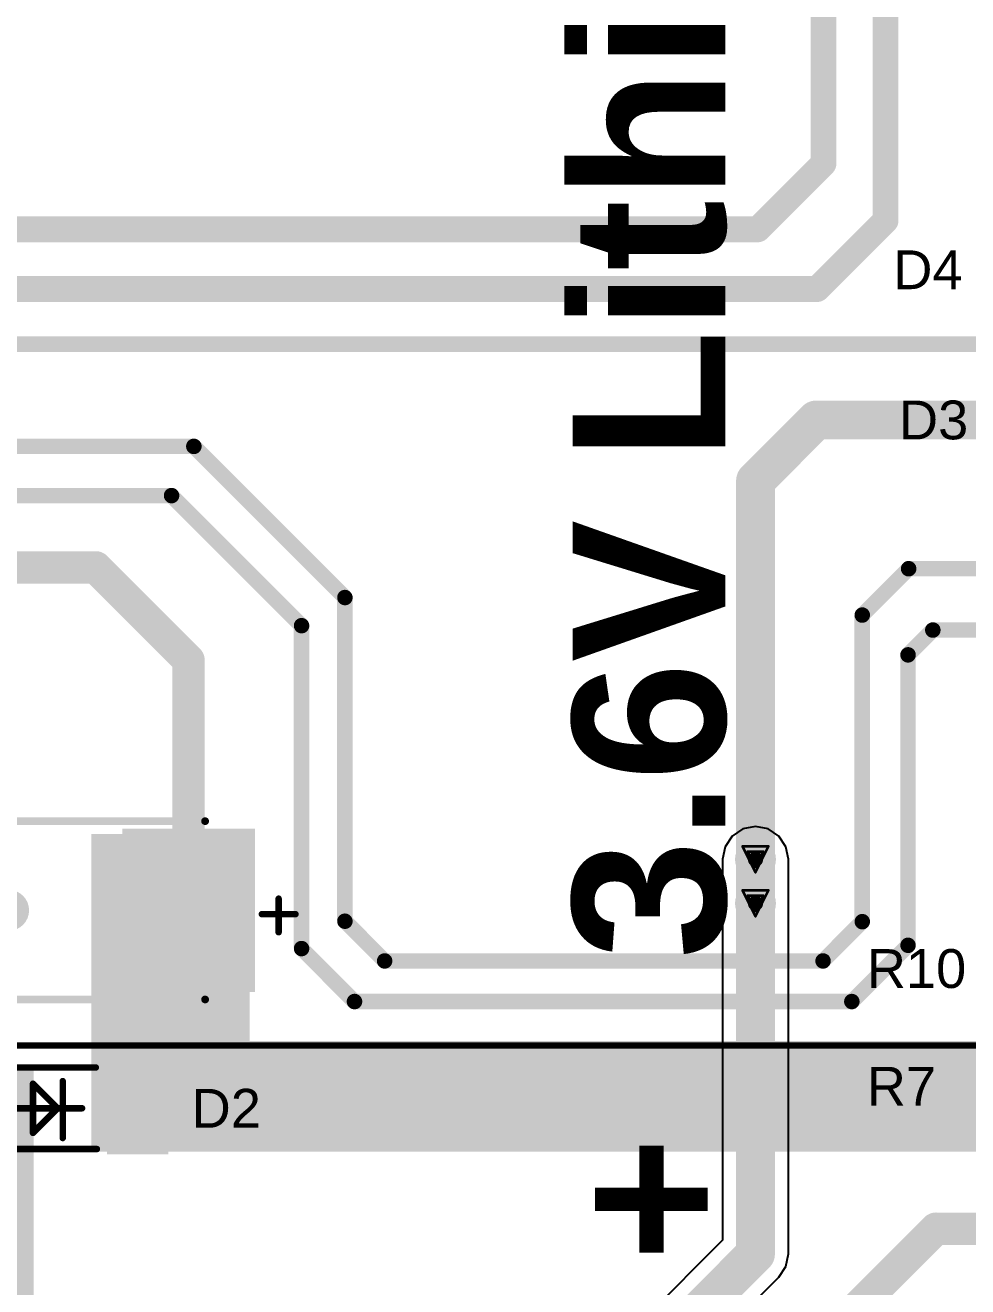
# Model space of a CAD drawing. Header units: inches. Extents: x 29 to 267, y 155 to 337.
# Drawn here: x 103.32 to 121.83, y 222.53 to 247.29 of the extents above; entities that cross this region are included whole.
import ezdxf

# ---------------------------------------------------------------- set-up
doc = ezdxf.new("R2010")
doc.units = ezdxf.units.IN
for name, color, linetype in [('Board Outline', 216, 'Continuous'), ('Bottom Layer', 5, 'Continuous'), ('Bottom Solder', 6, 'Continuous'), ('Dimension', 6, 'Continuous'), ('Drill Drawing', 1, 'Continuous'), ('Top Layer', 1, 'Continuous'), ('Top Overlay', 2, 'Continuous'), ('Top Paste', 8, 'Continuous'), ('Top Solder', 216, 'Continuous'), ('Via Holes', 16, 'Continuous')]:
    doc.layers.add(name, color=color, linetype=linetype)
doc.styles.add('Arial', font='', dxfattribs={"height": 0.2})
doc.styles.add('Arial_Bold', font='', dxfattribs={"height": 0.2})
doc.styles.get('Arial').set_extended_font_data('Arial')
doc.styles.get('Arial_Bold').set_extended_font_data('Arial', bold=True)

# ---------------------------------------------------------------- blocks, each defined once
blk = doc.blocks.new('LL_34_89')
at = {"layer": 'Top Layer'}
for points in [[(-1.15, -0.85), (-2.25, -0.85), (-2.25, 0.85), (-1.15, 0.85)], [(2.25, -0.85), (1.15, -0.85), (1.15, 0.85), (2.25, 0.85)]]:
    blk.add_hatch(color=1, dxfattribs=at).paths.add_polyline_path(points)
at = {"layer": 'Top Paste'}
for points in [[(-1.15, -0.85), (-2.25, -0.85), (-2.25, 0.85), (-1.15, 0.85)], [(2.25, -0.85), (1.15, -0.85), (1.15, 0.85), (2.25, 0.85)]]:
    blk.add_hatch(color=8, dxfattribs=at).paths.add_polyline_path(points)
at = {"layer": 'Top Solder'}
for points in [[(-1.099, -0.901), (-2.301, -0.901), (-2.301, 0.901), (-1.099, 0.901)], [(2.301, -0.901), (1.099, -0.901), (1.099, 0.901), (2.301, 0.901)]]:
    blk.add_hatch(color=216, dxfattribs=at).paths.add_polyline_path(points)
at = {"layer": 'Top Overlay'}
for points in [[(0.9, 0.8, 0.127, 0.127, 0), (-0.9, 0.8, 0.127, 0.127, 0)], [(-0.229, 0.584, 0.127, 0.127, 0), (-0.229, -0.533, 0.127, 0.127, 0)], [(0.356, 0.483, 0.127, 0.127, 0), (-0.127, 0, 0.127, 0.127, 0)], [(0.356, 0.483, 0.127, 0.127, 0), (0.356, -0.483, 0.127, 0.127, 0)], [(0.686, 0, 0.127, 0.127, 0), (-0.61, 0, 0.127, 0.127, 0)], [(0.356, -0.483, 0.127, 0.127, 0), (-0.102, -0.025, 0.127, 0.127, 0)], [(0.878, -0.8, 0.127, 0.127, 0), (-0.878, -0.8, 0.127, 0.127, 0)]]:
    blk.add_lwpolyline(points, format="xyseb", dxfattribs=at)
for points in [[(-0.932, 0.8, 0.0635, 0.0635, 1), (-0.868, 0.8, 0.0635, 0.0635, 1)], [(0.868, 0.8, 0.0635, 0.0635, 1), (0.932, 0.8, 0.0635, 0.0635, 1)], [(-0.26, 0.584, 0.0635, 0.0635, 1), (-0.197, 0.584, 0.0635, 0.0635, 1)], [(0.324, 0.483, 0.0635, 0.0635, 1), (0.387, 0.483, 0.0635, 0.0635, 1)], [(0.324, 0.483, 0.0635, 0.0635, 1), (0.387, 0.483, 0.0635, 0.0635, 1)], [(-0.641, 0, 0.0635, 0.0635, 1), (-0.578, 0, 0.0635, 0.0635, 1)], [(-0.159, 0, 0.0635, 0.0635, 1), (-0.095, 0, 0.0635, 0.0635, 1)], [(-0.133, -0.025, 0.0635, 0.0635, 1), (-0.07, -0.025, 0.0635, 0.0635, 1)], [(0.654, 0, 0.0635, 0.0635, 1), (0.718, 0, 0.0635, 0.0635, 1)], [(-0.26, -0.533, 0.0635, 0.0635, 1), (-0.197, -0.533, 0.0635, 0.0635, 1)], [(0.324, -0.483, 0.0635, 0.0635, 1), (0.387, -0.483, 0.0635, 0.0635, 1)], [(0.324, -0.483, 0.0635, 0.0635, 1), (0.387, -0.483, 0.0635, 0.0635, 1)], [(-0.91, -0.8, 0.0635, 0.0635, 1), (-0.846, -0.8, 0.0635, 0.0635, 1)], [(0.846, -0.8, 0.0635, 0.0635, 1), (0.91, -0.8, 0.0635, 0.0635, 1)]]:
    blk.add_lwpolyline(points, format="xyseb", close=True, dxfattribs=at)
blk = doc.blocks.new('C____C_101')
at = {"layer": 'Top Layer'}
for points in [[(-3.9, 1.5), (-1.5, 1.5), (-1.5, -1.5), (-3.9, -1.5)], [(1.5, 1.5), (3.9, 1.5), (3.9, -1.5), (1.5, -1.5)]]:
    blk.add_hatch(color=1, dxfattribs=at).paths.add_polyline_path(points)
at = {"layer": 'Top Paste'}
for points in [[(-3.9, 1.5), (-1.5, 1.5), (-1.5, -1.5), (-3.9, -1.5)], [(1.5, 1.5), (3.9, 1.5), (3.9, -1.5), (1.5, -1.5)]]:
    blk.add_hatch(color=8, dxfattribs=at).paths.add_polyline_path(points)
at = {"layer": 'Top Solder'}
for points in [[(-4.002, 1.602), (-1.398, 1.602), (-1.398, -1.602), (-4.002, -1.602)], [(1.398, 1.602), (4.002, 1.602), (4.002, -1.602), (1.398, -1.602)]]:
    blk.add_hatch(color=216, dxfattribs=at).paths.add_polyline_path(points)
at = {"layer": 'Top Overlay'}
for points in [[(3.05, 1.75, 0.152, 0.152, 0), (-3.025, 1.75, 0.152, 0.152, 0)], [(-4.469, 0.431, 0.127, 0.127, 0), (-4.469, -0.229, 0.127, 0.127, 0)], [(-4.138, 0.076, 0.127, 0.127, 0), (-4.799, 0.076, 0.127, 0.127, 0)], [(3.05, -1.75, 0.152, 0.152, 0), (-3.025, -1.75, 0.152, 0.152, 0)]]:
    blk.add_lwpolyline(points, format="xyseb", dxfattribs=at)
for points in [[(-3.063, 1.75, 0.0762, 0.0762, 1), (-2.987, 1.75, 0.0762, 0.0762, 1)], [(3.012, 1.75, 0.0762, 0.0762, 1), (3.088, 1.75, 0.0762, 0.0762, 1)], [(-4.5, 0.431, 0.0635, 0.0635, 1), (-4.437, 0.431, 0.0635, 0.0635, 1)], [(-4.831, 0.076, 0.0635, 0.0635, 1), (-4.767, 0.076, 0.0635, 0.0635, 1)], [(-4.17, 0.076, 0.0635, 0.0635, 1), (-4.107, 0.076, 0.0635, 0.0635, 1)], [(-4.5, -0.229, 0.0635, 0.0635, 1), (-4.437, -0.229, 0.0635, 0.0635, 1)], [(-3.063, -1.75, 0.0762, 0.0762, 1), (-2.987, -1.75, 0.0762, 0.0762, 1)], [(3.012, -1.75, 0.0762, 0.0762, 1), (3.088, -1.75, 0.0762, 0.0762, 1)]]:
    blk.add_lwpolyline(points, format="xyseb", close=True, dxfattribs=at)

msp = doc.modelspace()

# ---------------------------------------------------------------- hatches: boundary and pattern name
at = {"layer": 'Bottom Layer'}
h = msp.add_hatch(color=5, dxfattribs=at)
edge = h.paths.add_edge_path()
edge.add_arc((117.664, 230.922), 0.3, 0, 360)
h = msp.add_hatch(color=5, dxfattribs=at)
edge = h.paths.add_edge_path()
edge.add_arc((117.664, 230.058), 0.3, 0, 360)
at = {"layer": 'Bottom Solder'}
h = msp.add_hatch(color=6, dxfattribs=at)
edge = h.paths.add_edge_path()
edge.add_arc((117.664, 230.922), 0.402, 0, 360)
h = msp.add_hatch(color=6, dxfattribs=at)
edge = h.paths.add_edge_path()
edge.add_arc((102.997, 229.921), 0.402, 0, 360)
h = msp.add_hatch(color=6, dxfattribs=at)
edge = h.paths.add_edge_path()
edge.add_arc((117.664, 230.058), 0.402, 0, 360)
at = {"layer": 'Top Layer'}
for points in [[(104.623, 225.185), (107.731, 225.185), (107.731, 231.421), (104.623, 231.421)], [(104.623, 225.185), (123.784, 225.185), (123.784, 227.355), (104.623, 227.355)], [(101.581, 219.38), (103.492, 219.38), (103.492, 226.885), (101.581, 226.885)]]:
    msp.add_hatch(color=1, dxfattribs=at).paths.add_polyline_path(points)
h = msp.add_hatch(color=1, dxfattribs=at)
edge = h.paths.add_edge_path()
edge.add_arc((117.664, 230.922), 0.3, 0, 360)
h = msp.add_hatch(color=1, dxfattribs=at)
edge = h.paths.add_edge_path()
edge.add_arc((117.664, 230.058), 0.3, 0, 360)
at = {"layer": 'Top Solder'}
h = msp.add_hatch(color=216, dxfattribs=at)
edge = h.paths.add_edge_path()
edge.add_arc((117.664, 230.922), 0.402, 0, 360)
h = msp.add_hatch(color=216, dxfattribs=at)
edge = h.paths.add_edge_path()
edge.add_arc((102.997, 229.921), 0.402, 0, 360)
h = msp.add_hatch(color=216, dxfattribs=at)
edge = h.paths.add_edge_path()
edge.add_arc((117.664, 230.058), 0.402, 0, 360)
at = {"layer": 'Via Holes'}
h = msp.add_hatch(color=7, dxfattribs=at)
edge = h.paths.add_edge_path()
edge.add_arc((117.664, 230.922), 0.15, 0, 360)
h = msp.add_hatch(color=7, dxfattribs=at)
edge = h.paths.add_edge_path()
edge.add_arc((117.664, 230.058), 0.15, 0, 360)

# ---------------------------------------------------------------- linework, layer by layer
at = {"layer": 'Board Outline'}
msp.add_lwpolyline([(55.145, 191.491, 0.254, 0.254, -2.452185), (125.145, 191.491, 0.254, 0.254, 0)], format="xyseb", dxfattribs=at)
at = {"layer": 'Bottom Layer'}
for p, q in [((117.664, 231.569), (117.416, 231.52)), ((117.912, 231.52), (117.664, 231.569)), ((117.206, 231.379), (117.066, 231.169)), ((117.416, 231.52), (117.206, 231.379)), ((118.122, 231.379), (117.912, 231.52)), ((118.262, 231.169), (118.122, 231.379)), ((117.066, 231.169), (117.017, 230.922)), ((118.311, 230.922), (118.262, 231.169)), ((117.017, 230.922), (117.017, 230.058)), ((118.311, 230.058), (118.311, 230.922)), ((117.017, 230.058), (117.017, 223.444)), ((118.311, 223.176), (118.311, 230.058)), ((117.017, 223.444), (115.483, 221.91)), ((118.262, 222.928), (118.311, 223.176)), ((118.122, 222.718), (118.262, 222.928)), ((116.399, 220.995), (118.122, 222.718))]:
    msp.add_line(p, q, dxfattribs=at)
for points in [[(117.664, 230.058, 0.762, 0.762, 0), (117.664, 230.922, 0.762, 0.762, 0)], [(117.664, 223.176, 0.762, 0.762, 0), (117.664, 230.058, 0.762, 0.762, 0)], [(114.96, 220.472, 0.762, 0.762, 0), (117.664, 223.176, 0.762, 0.762, 0)]]:
    msp.add_lwpolyline(points, format="xyseb", dxfattribs=at)
for points in [[(117.474, 230.922, 0.381, 0.381, 1), (117.855, 230.922, 0.381, 0.381, 1)], [(117.474, 230.058, 0.381, 0.381, 1), (117.855, 230.058, 0.381, 0.381, 1)], [(117.474, 230.058, 0.381, 0.381, 1), (117.855, 230.058, 0.381, 0.381, 1)], [(117.474, 223.176, 0.381, 0.381, 1), (117.855, 223.176, 0.381, 0.381, 1)], [(117.474, 223.176, 0.381, 0.381, 1), (117.855, 223.176, 0.381, 0.381, 1)]]:
    msp.add_lwpolyline(points, format="xyseb", close=True, dxfattribs=at)
at = {"layer": 'Dimension'}
msp.add_lwpolyline([(90.145, 227.267, 0.127, 0.127, 0), (140.193, 227.267, 0.127, 0.127, 0)], format="xyseb", dxfattribs=at)
at = {"layer": 'Drill Drawing'}
for points in [[(117.41, 231.176, 0.0508, 0.0508, 0), (117.918, 231.176, 0.0508, 0.0508, 0)], [(117.41, 231.176, 0.0508, 0.0508, 0), (117.664, 230.668, 0.0508, 0.0508, 0)], [(117.512, 231.074, 0.0508, 0.0508, 0), (117.816, 231.074, 0.0508, 0.0508, 0)], [(117.512, 231.074, 0.0508, 0.0508, 0), (117.664, 230.769, 0.0508, 0.0508, 0)], [(117.664, 230.668, 0.0508, 0.0508, 0), (117.918, 231.176, 0.0508, 0.0508, 0)], [(117.664, 230.769, 0.0508, 0.0508, 0), (117.816, 231.074, 0.0508, 0.0508, 0)], [(117.41, 230.312, 0.0508, 0.0508, 0), (117.918, 230.312, 0.0508, 0.0508, 0)], [(117.41, 230.312, 0.0508, 0.0508, 0), (117.664, 229.804, 0.0508, 0.0508, 0)], [(117.664, 229.804, 0.0508, 0.0508, 0), (117.918, 230.312, 0.0508, 0.0508, 0)], [(117.512, 230.21, 0.0508, 0.0508, 0), (117.816, 230.21, 0.0508, 0.0508, 0)], [(117.512, 230.21, 0.0508, 0.0508, 0), (117.664, 229.905, 0.0508, 0.0508, 0)], [(117.664, 229.905, 0.0508, 0.0508, 0), (117.816, 230.21, 0.0508, 0.0508, 0)]]:
    msp.add_lwpolyline(points, format="xyseb", dxfattribs=at)
for points in [[(117.397, 231.176, 0.0254, 0.0254, 1), (117.423, 231.176, 0.0254, 0.0254, 1)], [(117.397, 231.176, 0.0254, 0.0254, 1), (117.423, 231.176, 0.0254, 0.0254, 1)], [(117.499, 231.074, 0.0254, 0.0254, 1), (117.524, 231.074, 0.0254, 0.0254, 1)], [(117.499, 231.074, 0.0254, 0.0254, 1), (117.524, 231.074, 0.0254, 0.0254, 1)], [(117.804, 231.074, 0.0254, 0.0254, 1), (117.829, 231.074, 0.0254, 0.0254, 1)], [(117.804, 231.074, 0.0254, 0.0254, 1), (117.829, 231.074, 0.0254, 0.0254, 1)], [(117.905, 231.176, 0.0254, 0.0254, 1), (117.931, 231.176, 0.0254, 0.0254, 1)], [(117.905, 231.176, 0.0254, 0.0254, 1), (117.931, 231.176, 0.0254, 0.0254, 1)], [(117.651, 230.769, 0.0254, 0.0254, 1), (117.677, 230.769, 0.0254, 0.0254, 1)], [(117.651, 230.769, 0.0254, 0.0254, 1), (117.677, 230.769, 0.0254, 0.0254, 1)], [(117.651, 230.668, 0.0254, 0.0254, 1), (117.677, 230.668, 0.0254, 0.0254, 1)], [(117.651, 230.668, 0.0254, 0.0254, 1), (117.677, 230.668, 0.0254, 0.0254, 1)], [(117.397, 230.312, 0.0254, 0.0254, 1), (117.423, 230.312, 0.0254, 0.0254, 1)], [(117.397, 230.312, 0.0254, 0.0254, 1), (117.423, 230.312, 0.0254, 0.0254, 1)], [(117.905, 230.312, 0.0254, 0.0254, 1), (117.931, 230.312, 0.0254, 0.0254, 1)], [(117.905, 230.312, 0.0254, 0.0254, 1), (117.931, 230.312, 0.0254, 0.0254, 1)], [(117.499, 230.21, 0.0254, 0.0254, 1), (117.524, 230.21, 0.0254, 0.0254, 1)], [(117.499, 230.21, 0.0254, 0.0254, 1), (117.524, 230.21, 0.0254, 0.0254, 1)], [(117.804, 230.21, 0.0254, 0.0254, 1), (117.829, 230.21, 0.0254, 0.0254, 1)], [(117.804, 230.21, 0.0254, 0.0254, 1), (117.829, 230.21, 0.0254, 0.0254, 1)], [(117.651, 229.905, 0.0254, 0.0254, 1), (117.677, 229.905, 0.0254, 0.0254, 1)], [(117.651, 229.905, 0.0254, 0.0254, 1), (117.677, 229.905, 0.0254, 0.0254, 1)], [(117.651, 229.804, 0.0254, 0.0254, 1), (117.677, 229.804, 0.0254, 0.0254, 1)], [(117.651, 229.804, 0.0254, 0.0254, 1), (117.677, 229.804, 0.0254, 0.0254, 1)]]:
    msp.add_lwpolyline(points, format="xyseb", close=True, dxfattribs=at)
at = {"layer": 'Top Layer'}
for points in [[(118.999, 244.577, 0.508, 0.508, 0), (118.999, 259.424, 0.508, 0.508, 0)], [(120.218, 243.459, 0.508, 0.508, 0), (120.218, 255.511, 0.508, 0.508, 0)], [(117.71, 243.288, 0.508, 0.508, 0), (118.999, 244.577, 0.508, 0.508, 0)], [(118.875, 242.116, 0.508, 0.508, 0), (120.218, 243.459, 0.508, 0.508, 0)], [(84.242, 243.288, 0.508, 0.508, 0), (117.71, 243.288, 0.508, 0.508, 0)], [(83.736, 242.116, 0.508, 0.508, 0), (118.875, 242.116, 0.508, 0.508, 0)], [(82.98, 241.033, 0.305, 0.305, 0), (124.04, 241.033, 0.305, 0.305, 0)], [(117.664, 238.352, 0.762, 0.762, 0), (118.857, 239.546, 0.762, 0.762, 0)], [(118.857, 239.546, 0.762, 0.762, 0), (122.696, 239.546, 0.762, 0.762, 0)], [(81.664, 239.027, 0.305, 0.305, 0), (106.635, 239.027, 0.305, 0.305, 0)], [(106.635, 239.027, 0.305, 0.305, 0), (109.601, 236.06, 0.305, 0.305, 0)], [(117.664, 230.922, 0.762, 0.762, 0), (117.664, 238.352, 0.762, 0.762, 0)], [(80.993, 238.061, 0.305, 0.305, 0), (106.197, 238.061, 0.305, 0.305, 0)], [(106.197, 238.061, 0.305, 0.305, 0), (108.75, 235.508, 0.305, 0.305, 0)], [(79.918, 236.652, 0.635, 0.635, 0), (104.708, 236.652, 0.635, 0.635, 0)], [(104.708, 236.652, 0.635, 0.635, 0), (106.531, 234.829, 0.635, 0.635, 0)], [(119.761, 235.716, 0.305, 0.305, 0), (120.671, 236.626, 0.305, 0.305, 0)], [(120.671, 236.626, 0.305, 0.305, 0), (126.82, 236.626, 0.305, 0.305, 0)], [(109.601, 229.707, 0.305, 0.305, 0), (109.601, 236.06, 0.305, 0.305, 0)], [(119.761, 229.698, 0.305, 0.305, 0), (119.761, 235.716, 0.305, 0.305, 0)], [(108.75, 229.17, 0.305, 0.305, 0), (108.75, 235.508, 0.305, 0.305, 0)], [(120.66, 234.935, 0.305, 0.305, 0), (121.147, 235.422, 0.305, 0.305, 0)], [(121.147, 235.422, 0.305, 0.305, 0), (123.022, 235.422, 0.305, 0.305, 0)], [(106.531, 229.921, 0.635, 0.635, 0), (106.531, 234.829, 0.635, 0.635, 0)], [(120.66, 229.234, 0.305, 0.305, 0), (120.66, 234.935, 0.305, 0.305, 0)], [(117.664, 230.058, 0.762, 0.762, 0), (117.664, 230.922, 0.762, 0.762, 0)], [(109.601, 229.707, 0.305, 0.305, 0), (110.381, 228.927, 0.305, 0.305, 0)], [(118.991, 228.927, 0.305, 0.305, 0), (119.761, 229.698, 0.305, 0.305, 0)], [(108.75, 229.17, 0.305, 0.305, 0), (109.79, 228.13, 0.305, 0.305, 0)], [(119.556, 228.13, 0.305, 0.305, 0), (120.66, 229.234, 0.305, 0.305, 0)], [(110.381, 228.927, 0.305, 0.305, 0), (118.991, 228.927, 0.305, 0.305, 0)], [(109.79, 228.13, 0.305, 0.305, 0), (119.556, 228.13, 0.305, 0.305, 0)], [(119.469, 221.933, 0.635, 0.635, 0), (121.209, 223.672, 0.635, 0.635, 0)], [(121.209, 223.672, 0.635, 0.635, 0), (130.406, 223.672, 0.635, 0.635, 0)]]:
    msp.add_lwpolyline(points, format="xyseb", dxfattribs=at)
for points in [[(118.872, 244.577, 0.254, 0.254, 1), (119.126, 244.577, 0.254, 0.254, 1)], [(118.872, 244.577, 0.254, 0.254, 1), (119.126, 244.577, 0.254, 0.254, 1)], [(120.091, 243.459, 0.254, 0.254, 1), (120.345, 243.459, 0.254, 0.254, 1)], [(120.091, 243.459, 0.254, 0.254, 1), (120.345, 243.459, 0.254, 0.254, 1)], [(117.583, 243.288, 0.254, 0.254, 1), (117.837, 243.288, 0.254, 0.254, 1)], [(117.583, 243.288, 0.254, 0.254, 1), (117.837, 243.288, 0.254, 0.254, 1)], [(118.748, 242.116, 0.254, 0.254, 1), (119.002, 242.116, 0.254, 0.254, 1)], [(118.748, 242.116, 0.254, 0.254, 1), (119.002, 242.116, 0.254, 0.254, 1)], [(118.667, 239.546, 0.381, 0.381, 1), (119.048, 239.546, 0.381, 0.381, 1)], [(118.667, 239.546, 0.381, 0.381, 1), (119.048, 239.546, 0.381, 0.381, 1)], [(106.558, 239.027, 0.152, 0.152, 1), (106.711, 239.027, 0.152, 0.152, 1)], [(106.558, 239.027, 0.152, 0.152, 1), (106.711, 239.027, 0.152, 0.152, 1)], [(117.474, 238.352, 0.381, 0.381, 1), (117.855, 238.352, 0.381, 0.381, 1)], [(117.474, 238.352, 0.381, 0.381, 1), (117.855, 238.352, 0.381, 0.381, 1)], [(106.121, 238.061, 0.152, 0.152, 1), (106.273, 238.061, 0.152, 0.152, 1)], [(106.121, 238.061, 0.152, 0.152, 1), (106.273, 238.061, 0.152, 0.152, 1)], [(104.549, 236.652, 0.318, 0.318, 1), (104.867, 236.652, 0.318, 0.318, 1)], [(104.549, 236.652, 0.318, 0.318, 1), (104.867, 236.652, 0.318, 0.318, 1)], [(120.595, 236.626, 0.152, 0.152, 1), (120.748, 236.626, 0.152, 0.152, 1)], [(120.595, 236.626, 0.152, 0.152, 1), (120.748, 236.626, 0.152, 0.152, 1)], [(109.525, 236.06, 0.152, 0.152, 1), (109.677, 236.06, 0.152, 0.152, 1)], [(109.525, 236.06, 0.152, 0.152, 1), (109.677, 236.06, 0.152, 0.152, 1)], [(119.685, 235.716, 0.152, 0.152, 1), (119.837, 235.716, 0.152, 0.152, 1)], [(119.685, 235.716, 0.152, 0.152, 1), (119.837, 235.716, 0.152, 0.152, 1)], [(108.674, 235.508, 0.152, 0.152, 1), (108.826, 235.508, 0.152, 0.152, 1)], [(108.674, 235.508, 0.152, 0.152, 1), (108.826, 235.508, 0.152, 0.152, 1)], [(121.07, 235.422, 0.152, 0.152, 1), (121.223, 235.422, 0.152, 0.152, 1)], [(121.07, 235.422, 0.152, 0.152, 1), (121.223, 235.422, 0.152, 0.152, 1)], [(106.372, 234.829, 0.318, 0.318, 1), (106.689, 234.829, 0.318, 0.318, 1)], [(106.372, 234.829, 0.318, 0.318, 1), (106.689, 234.829, 0.318, 0.318, 1)], [(120.584, 234.935, 0.152, 0.152, 1), (120.736, 234.935, 0.152, 0.152, 1)], [(120.584, 234.935, 0.152, 0.152, 1), (120.736, 234.935, 0.152, 0.152, 1)], [(117.474, 230.922, 0.381, 0.381, 1), (117.855, 230.922, 0.381, 0.381, 1)], [(117.474, 230.922, 0.381, 0.381, 1), (117.855, 230.922, 0.381, 0.381, 1)], [(117.474, 230.058, 0.381, 0.381, 1), (117.855, 230.058, 0.381, 0.381, 1)], [(106.372, 229.921, 0.318, 0.318, 1), (106.689, 229.921, 0.318, 0.318, 1)], [(109.525, 229.707, 0.152, 0.152, 1), (109.677, 229.707, 0.152, 0.152, 1)], [(109.525, 229.707, 0.152, 0.152, 1), (109.677, 229.707, 0.152, 0.152, 1)], [(119.685, 229.698, 0.152, 0.152, 1), (119.837, 229.698, 0.152, 0.152, 1)], [(119.685, 229.698, 0.152, 0.152, 1), (119.837, 229.698, 0.152, 0.152, 1)], [(108.674, 229.17, 0.152, 0.152, 1), (108.826, 229.17, 0.152, 0.152, 1)], [(108.674, 229.17, 0.152, 0.152, 1), (108.826, 229.17, 0.152, 0.152, 1)], [(120.584, 229.234, 0.152, 0.152, 1), (120.736, 229.234, 0.152, 0.152, 1)], [(120.584, 229.234, 0.152, 0.152, 1), (120.736, 229.234, 0.152, 0.152, 1)], [(110.305, 228.927, 0.152, 0.152, 1), (110.457, 228.927, 0.152, 0.152, 1)], [(110.305, 228.927, 0.152, 0.152, 1), (110.457, 228.927, 0.152, 0.152, 1)], [(118.915, 228.927, 0.152, 0.152, 1), (119.067, 228.927, 0.152, 0.152, 1)], [(118.915, 228.927, 0.152, 0.152, 1), (119.067, 228.927, 0.152, 0.152, 1)], [(109.713, 228.13, 0.152, 0.152, 1), (109.866, 228.13, 0.152, 0.152, 1)], [(109.713, 228.13, 0.152, 0.152, 1), (109.866, 228.13, 0.152, 0.152, 1)], [(119.48, 228.13, 0.152, 0.152, 1), (119.632, 228.13, 0.152, 0.152, 1)], [(119.48, 228.13, 0.152, 0.152, 1), (119.632, 228.13, 0.152, 0.152, 1)], [(121.05, 223.672, 0.318, 0.318, 1), (121.368, 223.672, 0.318, 0.318, 1)], [(121.05, 223.672, 0.318, 0.318, 1), (121.368, 223.672, 0.318, 0.318, 1)]]:
    msp.add_lwpolyline(points, format="xyseb", close=True, dxfattribs=at)

# ---------------------------------------------------------------- block references
at = {"rotation": 180}
for name, p in [('C____C_101', (103.831, 229.921)), ('LL_34_89', (103.831, 226.035))]:
    msp.add_blockref(name, p, dxfattribs=at)

# ---------------------------------------------------------------- texts
at = {"layer": 'Top Overlay', "style": 'Arial_Bold'}
msp.add_text('+   3.6V Lithium   -', height=3, rotation=90, dxfattribs=at).set_placement((117.071, 223.025))
at = {"layer": 'Top Overlay', "style": 'Arial'}
for s, p in [('D4', (120.371, 242.113)), ('D3', (120.482, 239.165)), ('R10', (119.85, 228.397)), ('R7', (119.85, 226.086)), ('D2', (106.591, 225.654))]:
    msp.add_text(s, height=0.762, dxfattribs=at).set_placement(p)

doc.saveas('drawing.dxf')
